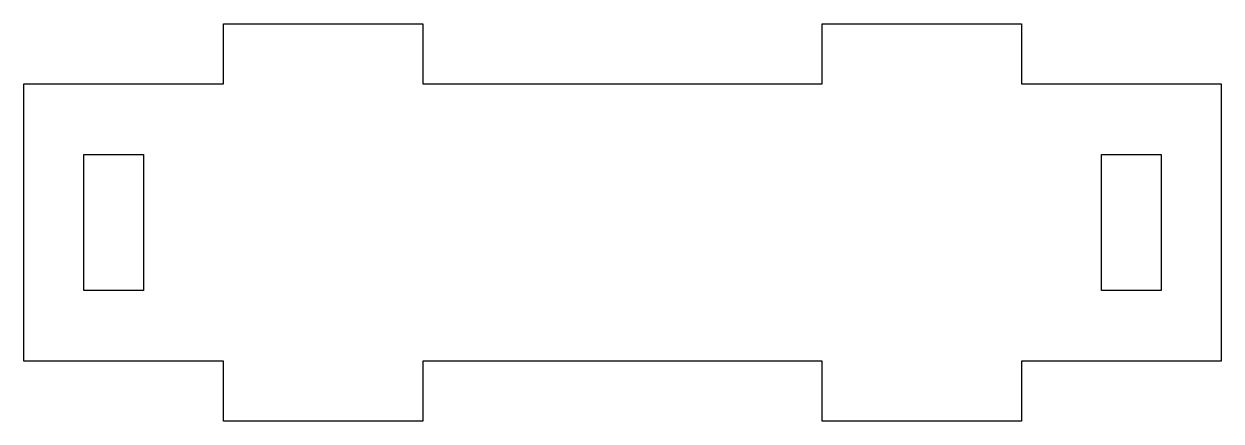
# Model space of a CAD drawing. Extents: x 0 to 60, y 29 to 48.9.
import ezdxf

# ---------------------------------------------------------------- set-up
doc = ezdxf.new("R2010")
doc.units = 0
doc.layers.get('0').update_dxf_attribs({"linetype": 'continuous'})

# ---------------------------------------------------------------- blocks, each defined once
blk = doc.blocks.new('PAD003')
at = {"color": 0}
for p, q in [((10, 45.9), (10, 48.9)), ((10, 48.9), (20, 48.9)), ((20, 48.9), (20, 45.9)), ((40, 45.9), (40, 48.9)), ((40, 48.9), (50, 48.9)), ((50, 48.9), (50, 45.9)), ((0, 32), (0, 45.9)), ((0, 45.9), (10, 45.9)), ((20, 45.9), (40, 45.9)), ((50, 45.9), (60, 45.9)), ((60, 45.9), (60, 32)), ((3, 42.35), (6, 42.35)), ((3, 35.55), (3, 42.35)), ((6, 42.35), (6, 35.55)), ((54, 42.35), (57, 42.35)), ((54, 35.55), (54, 42.35)), ((57, 42.35), (57, 35.55)), ((6, 35.55), (3, 35.55)), ((57, 35.55), (54, 35.55)), ((10, 32), (0, 32)), ((10, 29), (10, 32)), ((40, 32), (20, 32)), ((20, 32), (20, 29)), ((40, 29), (40, 32)), ((60, 32), (50, 32)), ((50, 32), (50, 29)), ((20, 29), (10, 29)), ((50, 29), (40, 29))]:
    blk.add_line(p, q, dxfattribs=at)

msp = doc.modelspace()

# ---------------------------------------------------------------- block references
at = {"color": 0}
msp.add_blockref('PAD003', (0, 0), dxfattribs=at)

doc.saveas('drawing.dxf')
